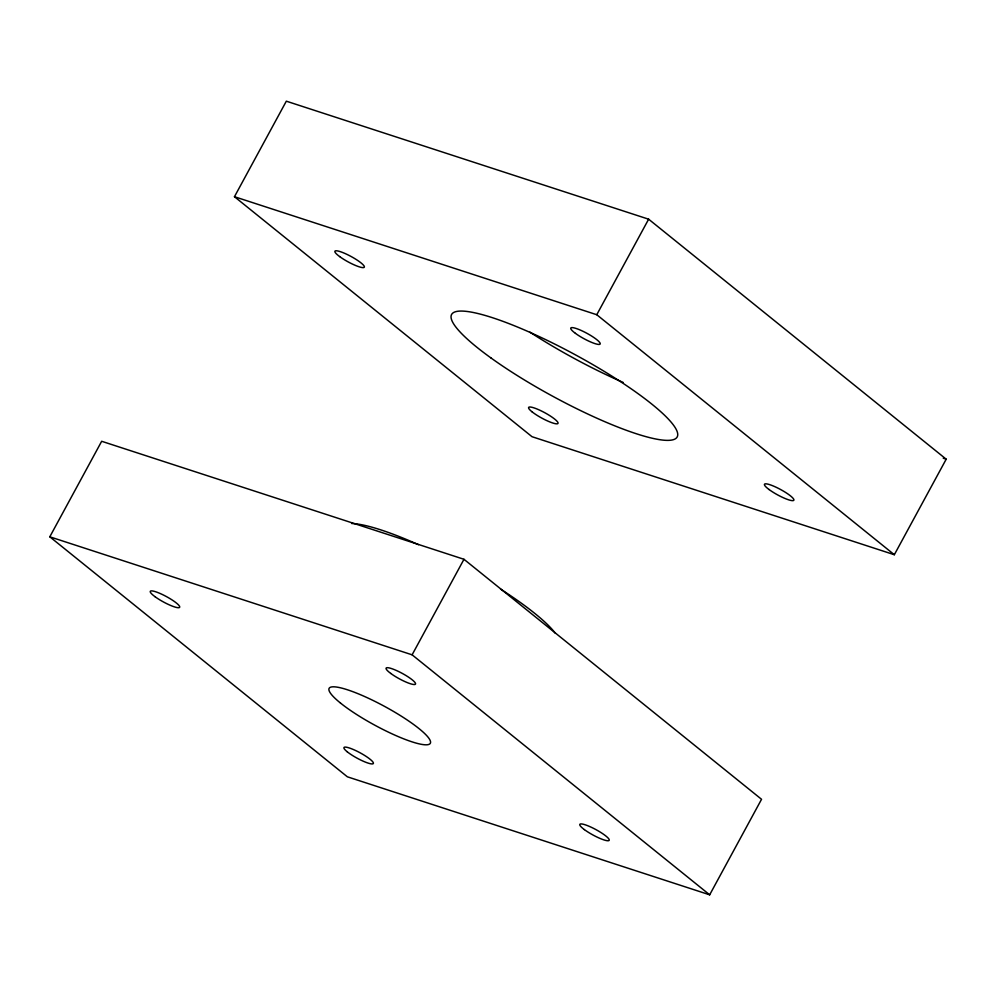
<?xml version="1.0" encoding="UTF-8"?>
<svg xmlns="http://www.w3.org/2000/svg" width="996" height="996" viewBox="0 0 996 996"><rect width="100%" height="100%" fill="white"/><g stroke="black" fill="none" stroke-linecap="round" stroke-linejoin="round"><path stroke-width="1.49" d="M49.8 536.807L101.667 441.278L463.974 559.291L761.542 799.29L709.675 894.819L347.367 776.805L49.8 536.807L412.107 654.82L709.675 894.819M234.458 196.71L286.325 101.181L648.633 219.195L946.2 459.193L894.333 554.722L532.026 436.709L234.458 196.71L596.766 314.724L894.333 554.722M412.107 654.82L463.974 559.291M596.766 314.724L648.633 219.195M943.237 458.222L946.2 459.193M351.613 523.498A123.865 22.784 28.5 0 1 418.482 544.688M500.54 589.084A123.865 22.784 28.5 0 1 555.407 633.356M623.123 382.414A128.322 23.605 28.5 0 1 529.934 332.166M575.427 333.349A16.72 3.075 28.5 0 0 599.866 344.267A16.72 3.075 28.5 0 0 581.104 330.423A16.72 3.075 28.5 0 0 575.427 333.349M769.037 489.509A16.72 3.075 28.5 0 0 793.526 500.502A16.72 3.075 28.5 0 0 774.913 486.695A16.72 3.075 28.5 0 0 769.037 489.509M531.914 411.709A16.72 3.075 28.5 0 0 557.15 423.823A16.72 3.075 28.5 0 0 540.915 410.738A16.72 3.075 28.5 0 0 531.914 411.709M339.648 256.582A16.72 3.075 28.5 0 0 364.05 267.438A16.72 3.075 28.5 0 0 345.189 253.569A16.72 3.075 28.5 0 0 339.648 256.582M490.904 357.9A128.322 23.605 28.5 0 0 675.861 438.452A128.322 23.605 28.5 0 0 526.411 330.809A128.322 23.605 28.5 0 0 490.904 357.9M155.003 596.679A16.72 3.075 28.5 0 0 179.392 607.535A16.72 3.075 28.5 0 0 160.53 593.666A16.72 3.075 28.5 0 0 155.003 596.679M390.768 673.445A16.72 3.075 28.5 0 0 415.208 684.364A16.72 3.075 28.5 0 0 396.458 670.52A16.72 3.075 28.5 0 0 390.768 673.445M347.255 751.806A16.72 3.075 28.5 0 0 372.492 763.92A16.72 3.075 28.5 0 0 356.257 750.835A16.72 3.075 28.5 0 0 347.255 751.806M584.378 829.606A16.72 3.075 28.5 0 0 608.867 840.599A16.72 3.075 28.5 0 0 590.255 826.792A16.72 3.075 28.5 0 0 584.378 829.606M340.458 703.027A57.544 10.583 28.5 0 0 427.309 744.747A57.544 10.583 28.5 0 0 371.433 699.678A57.544 10.583 28.5 0 0 340.458 703.027"/></g></svg>
